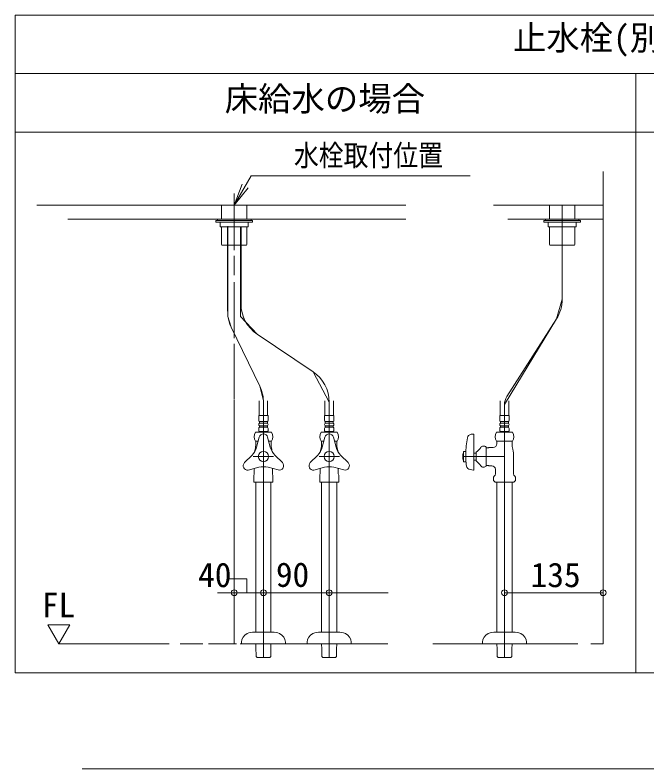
# Model space of a CAD drawing. Units: millimetres, scale not verified. Extents: x -1042 to 1028, y -687 to 676.
# Drawn here: x -1042.2 to -663.8, y -687.1 to -235.9 of the extents above; entities that cross this region are included whole.
import ezdxf
from ezdxf.enums import TextEntityAlignment as Align

# ---------------------------------------------------------------- set-up
doc = ezdxf.new("R2010")
doc.units = ezdxf.units.MM
doc.header["$LTSCALE"] = 5
doc.layers.add('F-0', color=7, linetype='Continuous', lineweight=15)
doc.styles.add('ＭＳ ゴシック', font='')
doc.styles.get('ＭＳ ゴシック').set_extended_font_data('MS Gothic')

msp = doc.modelspace()

# ---------------------------------------------------------------- linework, layer by layer
at = {"layer": 'F-0'}
for p, q in [((-1042.218, -629.645), (-1042.218, -235.895)), ((-1042.218, -235.895), (-298.468, -235.895)), ((-1042.218, -270.895), (-298.468, -270.895)), ((-670.343, -629.645), (-670.343, -270.895)), ((-1042.218, -305.895), (-670.343, -305.895)), ((-670.343, -305.895), (-298.468, -305.895)), ((-910.968, -349.645), (-900.865, -332.145)), ((-900.865, -332.145), (-769.615, -332.145)), ((-690.031, -329.52), (-690.031, -612.145)), ((-910.968, -349.645), (-906.3, -337.185)), ((-910.968, -349.645), (-904.406, -338.278)), ((-910.968, -349.645), (-902.511, -339.372)), ((-910.968, -342.617), (-910.968, -376.639)), ((-1029.093, -349.645), (-1010.325, -349.645)), ((-808.156, -349.645), (-1010.533, -349.645)), ((-918.625, -349.645), (-918.625, -357.957)), ((-903.312, -357.957), (-903.312, -349.645)), ((-755.656, -349.645), (-690.031, -349.645)), ((-690.031, -349.645), (-746.568, -349.645)), ((-722.187, -357.957), (-722.187, -349.645)), ((-714.531, -405.961), (-714.531, -349.645)), ((-714.531, -405.961), (-714.531, -349.645)), ((-706.875, -349.645), (-706.875, -357.957)), ((-808.156, -357.957), (-1010.524, -357.957)), ((-1010.254, -357.957), (-808.156, -357.957)), ((-921.906, -358.832), (-921.906, -359.926)), ((-900.031, -358.832), (-921.906, -358.832)), ((-921.906, -359.926), (-900.031, -359.926)), ((-921.031, -357.957), (-900.906, -357.957)), ((-921.031, -358.832), (-921.031, -357.957)), ((-900.906, -358.832), (-921.031, -358.832)), ((-902.656, -359.926), (-919.281, -359.926)), ((-919.281, -359.926), (-919.281, -362.551)), ((-902.656, -362.551), (-902.656, -359.926)), ((-900.906, -357.957), (-900.906, -358.832)), ((-900.031, -359.926), (-900.031, -358.832)), ((-900.031, -359.489), (-900.031, -359.926)), ((-725.468, -359.926), (-725.468, -358.832)), ((-725.468, -358.832), (-703.593, -358.832)), ((-725.468, -359.489), (-725.468, -359.926)), ((-703.593, -359.926), (-725.468, -359.926)), ((-724.593, -357.957), (-724.593, -358.832)), ((-704.468, -357.957), (-724.593, -357.957)), ((-724.593, -358.832), (-704.468, -358.832)), ((-722.843, -359.926), (-706.218, -359.926)), ((-722.843, -362.551), (-722.843, -359.926)), ((-706.218, -359.926), (-706.218, -362.551)), ((-704.468, -358.832), (-704.468, -357.957)), ((-703.593, -358.832), (-703.593, -359.926)), ((-919.281, -362.551), (-902.656, -362.551)), ((-918.625, -362.551), (-918.625, -373.226)), ((-915.04, -413.085), (-915.04, -362.551)), ((-914.796, -362.291), (-914.796, -416.338)), ((-907.14, -362.551), (-907.14, -416.201)), ((-906.897, -408.727), (-906.897, -362.551)), ((-903.312, -373.226), (-903.312, -362.551)), ((-706.218, -362.551), (-722.843, -362.551)), ((-722.187, -373.226), (-722.187, -362.551)), ((-706.875, -362.551), (-706.875, -373.226)), ((-918.296, -373.554), (-918.625, -373.226)), ((-918.187, -373.664), (-918.296, -373.554)), ((-918.187, -373.664), (-904.143, -373.664)), ((-904.143, -373.664), (-903.75, -373.664)), ((-903.64, -373.554), (-903.75, -373.664)), ((-903.312, -373.226), (-903.64, -373.554)), ((-722.187, -373.226), (-721.859, -373.554)), ((-721.859, -373.554), (-721.75, -373.664)), ((-721.356, -373.664), (-721.75, -373.664)), ((-707.312, -373.664), (-721.356, -373.664)), ((-707.312, -373.664), (-707.203, -373.554)), ((-707.203, -373.554), (-706.875, -373.226)), ((-910.968, -379.933), (-910.968, -391.6)), ((-910.968, -395.718), (-910.968, -429.21)), ((-912.835, -422.656), (-914.796, -416.338)), ((-897.216, -426.888), (-907.14, -416.201)), ((-749.093, -468.943), (-717.979, -417.75)), ((-912.835, -422.656), (-895.673, -457.931)), ((-912.835, -422.656), (-895.673, -457.931)), ((-897.216, -426.888), (-863.775, -449.34)), ((-863.775, -449.34), (-897.216, -426.888)), ((-910.968, -432.642), (-910.968, -465.689)), ((-854.093, -467.501), (-863.775, -449.34)), ((-893.485, -466.65), (-895.673, -457.931)), ((-910.968, -466.16), (-910.968, -484.8)), ((-895.984, -466.764), (-895.984, -475.514)), ((-893.468, -467.501), (-893.468, -475.514)), ((-893.468, -467.501), (-893.468, -500.145)), ((-890.953, -475.514), (-890.953, -466.764)), ((-856.609, -466.764), (-856.609, -475.514)), ((-854.093, -467.501), (-854.093, -475.514)), ((-854.093, -467.501), (-854.093, -500.145)), ((-851.578, -475.514), (-851.578, -466.764)), ((-751.609, -475.514), (-751.609, -466.764)), ((-749.093, -468.943), (-749.093, -475.514)), ((-749.093, -468.943), (-749.093, -620.347)), ((-746.578, -466.764), (-746.578, -475.514)), ((-910.968, -472.212), (-910.968, -588.894)), ((-890.668, -475.514), (-896.268, -475.514)), ((-896.268, -475.514), (-896.268, -478.467)), ((-893.468, -475.514), (-893.468, -620.347)), ((-890.668, -478.467), (-890.668, -475.514)), ((-851.293, -475.514), (-856.893, -475.514)), ((-856.893, -475.514), (-856.893, -478.467)), ((-854.093, -475.514), (-854.093, -620.347)), ((-851.293, -478.467), (-851.293, -475.514)), ((-751.893, -475.514), (-746.293, -475.514)), ((-751.893, -478.467), (-751.893, -475.514)), ((-749.093, -475.514), (-749.093, -500.145)), ((-746.293, -475.514), (-746.293, -478.467)), ((-895.875, -479.232), (-891.062, -479.232)), ((-895.875, -480.107), (-895.875, -479.232)), ((-891.062, -480.107), (-895.875, -480.107)), ((-895.875, -481.639), (-891.062, -481.639)), ((-895.875, -482.514), (-895.875, -481.639)), ((-891.062, -482.514), (-895.875, -482.514)), ((-891.062, -479.232), (-891.062, -480.107)), ((-891.062, -481.639), (-891.062, -482.514)), ((-856.5, -479.232), (-851.687, -479.232)), ((-856.5, -480.107), (-856.5, -479.232)), ((-851.687, -480.107), (-856.5, -480.107)), ((-856.5, -481.639), (-851.687, -481.639)), ((-856.5, -482.514), (-856.5, -481.639)), ((-851.687, -482.514), (-856.5, -482.514)), ((-851.687, -479.232), (-851.687, -480.107)), ((-851.687, -481.639), (-851.687, -482.514)), ((-746.687, -479.232), (-751.5, -479.232)), ((-751.5, -479.232), (-751.5, -480.107)), ((-751.5, -480.107), (-746.687, -480.107)), ((-746.687, -481.639), (-751.5, -481.639)), ((-751.5, -481.639), (-751.5, -482.514)), ((-751.5, -482.514), (-746.687, -482.514)), ((-746.687, -480.107), (-746.687, -479.232)), ((-746.687, -482.514), (-746.687, -481.639)), ((-898.224, -485.576), (-888.713, -485.576)), ((-896.268, -483.279), (-896.268, -484.701)), ((-895.831, -485.139), (-891.106, -485.139)), ((-890.668, -484.701), (-890.668, -483.279)), ((-858.849, -485.576), (-849.338, -485.576)), ((-856.893, -483.279), (-856.893, -484.701)), ((-856.456, -485.139), (-851.731, -485.139)), ((-851.293, -484.701), (-851.293, -483.279)), ((-769.124, -486.815), (-767.718, -486.617)), ((-767.468, -507.987), (-767.468, -486.834)), ((-744.338, -485.576), (-753.849, -485.576)), ((-751.893, -484.701), (-751.893, -483.279)), ((-746.731, -485.139), (-751.456, -485.139)), ((-746.293, -483.279), (-746.293, -484.701)), ((-910.968, -490.607), (-910.968, -589.496)), ((-896.655, -490.957), (-898.224, -490.957)), ((-898.062, -490.957), (-898.062, -491.838)), ((-898.062, -490.957), (-897.554, -490.957)), ((-896.004, -488.528), (-897.601, -494.49)), ((-896.655, -490.957), (-897.554, -490.957)), ((-890.933, -488.528), (-889.335, -494.49)), ((-889.383, -490.957), (-890.282, -490.957)), ((-888.713, -490.957), (-890.282, -490.957)), ((-858.849, -490.957), (-858.179, -490.957)), ((-858.687, -490.957), (-858.687, -491.838)), ((-856.629, -488.528), (-858.226, -494.49)), ((-857.28, -490.957), (-858.179, -490.957)), ((-851.558, -488.528), (-849.96, -494.49)), ((-850.008, -490.957), (-850.907, -490.957)), ((-849.338, -490.957), (-850.907, -490.957)), ((-753.849, -490.957), (-744.338, -490.957)), ((-753.687, -490.957), (-753.687, -491.838)), ((-753.179, -490.957), (-753.687, -490.957)), ((-753.179, -490.957), (-745.008, -490.957)), ((-744.5, -490.957), (-745.008, -490.957)), ((-744.5, -490.957), (-744.5, -491.838)), ((-898.062, -491.838), (-898.062, -492.489)), ((-888.875, -491.838), (-888.875, -492.489)), ((-858.687, -491.838), (-858.687, -492.489)), ((-760.031, -494.426), (-760.031, -505.863)), ((-760.031, -494.895), (-759.375, -494.895)), ((-759.375, -494.895), (-758.759, -494.895)), ((-753.687, -491.838), (-753.687, -492.489)), ((-744.5, -491.838), (-744.5, -492.489)), ((-904.797, -503.757), (-900.432, -499.393)), ((-887.377, -500.145), (-899.56, -500.145)), ((-887.377, -500.145), (-899.264, -500.145)), ((-893.468, -500.145), (-893.468, -620.347)), ((-882.14, -503.757), (-886.504, -499.393)), ((-865.422, -503.757), (-861.057, -499.393)), ((-848.002, -500.145), (-860.185, -500.145)), ((-848.002, -500.145), (-860.185, -500.145)), ((-854.093, -500.145), (-854.093, -620.347)), ((-842.765, -503.757), (-847.129, -499.393)), ((-749.093, -500.145), (-774.031, -500.145)), ((-749.093, -500.145), (-774.031, -500.145)), ((-773.593, -497.082), (-773.711, -497.52)), ((-773.593, -503.207), (-773.593, -497.082)), ((-772.281, -497.082), (-773.593, -497.082)), ((-772.281, -497.082), (-772.281, -503.207)), ((-772.281, -498.395), (-772.281, -501.895)), ((-766.156, -498.067), (-767.468, -498.067)), ((-766.156, -502.77), (-766.156, -497.52)), ((-749.093, -620.347), (-749.093, -500.145)), ((-743.625, -500.145), (-743.625, -510.39)), ((-767.468, -502.223), (-766.156, -502.223)), ((-902.594, -508.238), (-896.299, -506.552)), ((-898.937, -507.259), (-898.937, -510.39)), ((-884.676, -508.149), (-890.638, -506.552)), ((-888, -510.39), (-888, -507.259)), ((-863.219, -508.238), (-856.924, -506.552)), ((-859.562, -507.259), (-859.562, -510.39)), ((-845.301, -508.149), (-851.263, -506.552)), ((-848.625, -510.39), (-848.625, -507.259)), ((-769.638, -507.934), (-767.718, -508.204)), ((-759.375, -505.395), (-760.031, -505.395)), ((-758.759, -505.395), (-759.375, -505.395)), ((-754.562, -507.801), (-754.562, -510.39)), ((-755.661, -512.395), (-755.203, -511.937)), ((-755.661, -512.395), (-755.661, -514.468)), ((-742.984, -511.937), (-742.526, -512.395)), ((-742.526, -514.468), (-742.526, -512.395)), ((-742.526, -514.468), (-742.526, -512.395)), ((-899.046, -515.457), (-899.156, -515.348)), ((-899.046, -515.457), (-898.052, -515.457)), ((-887.89, -515.457), (-898.052, -515.457)), ((-897.975, -605.145), (-897.975, -515.457)), ((-888.962, -515.457), (-888.962, -605.145)), ((-859.671, -515.457), (-859.781, -515.348)), ((-859.671, -515.457), (-858.677, -515.457)), ((-848.515, -515.457), (-858.677, -515.457)), ((-858.6, -605.145), (-858.6, -515.457)), ((-849.587, -515.457), (-849.587, -605.145)), ((-755.661, -514.468), (-754.671, -515.457)), ((-754.671, -515.457), (-743.515, -515.457)), ((-753.6, -515.457), (-753.6, -605.145)), ((-744.587, -605.145), (-744.587, -515.457)), ((-743.515, -515.457), (-742.526, -514.468)), ((-920.959, -581.609), (-818.835, -581.609)), ((-749.093, -581.609), (-690.034, -581.609)), ((-910.968, -589.496), (-910.968, -601.148)), ((-910.968, -592.325), (-910.968, -598.896)), ((-1022.531, -600.778), (-1009.406, -600.778)), ((-1015.968, -612.145), (-1022.531, -600.778)), ((-1009.406, -600.778), (-1015.968, -612.145)), ((-910.968, -601.332), (-910.968, -612.145)), ((-910.968, -601.838), (-910.968, -612.145)), ((-888.129, -605.145), (-898.808, -605.145)), ((-848.754, -605.145), (-859.433, -605.145)), ((-754.433, -605.145), (-743.754, -605.145)), ((-1015.968, -612.145), (-949.936, -612.145)), ((-943.295, -612.145), (-929.775, -612.145)), ((-926.455, -612.145), (-909.554, -612.145)), ((-907.37, -612.145), (-819.014, -612.145)), ((-906.593, -611.27), (-906.593, -612.145)), ((-880.343, -612.145), (-906.593, -612.145)), ((-897.975, -613.3), (-897.975, -612.146)), ((-897.951, -614.222), (-897.975, -613.3)), ((-888.962, -613.3), (-888.986, -614.222)), ((-888.962, -612.146), (-888.962, -613.3)), ((-880.343, -612.145), (-880.343, -611.27)), ((-867.218, -611.27), (-867.218, -612.145)), ((-840.968, -612.145), (-867.218, -612.145)), ((-858.6, -613.3), (-858.6, -612.146)), ((-858.576, -614.222), (-858.6, -613.3)), ((-849.587, -613.3), (-849.611, -614.222)), ((-849.587, -612.146), (-849.587, -613.3)), ((-840.968, -612.145), (-840.968, -611.27)), ((-791.935, -612.145), (-705.255, -612.145)), ((-762.218, -612.145), (-762.218, -611.27)), ((-762.218, -612.145), (-735.968, -612.145)), ((-753.6, -612.145), (-753.6, -613.3)), ((-753.6, -613.3), (-753.576, -614.222)), ((-744.611, -614.222), (-744.587, -613.3)), ((-744.587, -613.3), (-744.587, -612.145)), ((-735.968, -611.27), (-735.968, -612.145)), ((-697.47, -612.145), (-697.415, -612.145)), ((-753.576, -614.222), (-753.455, -619.84)), ((-744.732, -619.84), (-744.611, -614.222)), ((-897.294, -620.347), (-897.293, -620.347)), ((-897.293, -620.347), (-897.187, -620.347)), ((-897.187, -620.347), (-889.75, -620.347)), ((-889.75, -620.347), (-889.643, -620.347)), ((-889.643, -620.347), (-889.642, -620.347)), ((-857.919, -620.347), (-857.918, -620.347)), ((-857.918, -620.347), (-857.812, -620.347)), ((-857.812, -620.347), (-850.375, -620.347)), ((-850.375, -620.347), (-850.268, -620.347)), ((-850.268, -620.347), (-850.267, -620.347)), ((-753.455, -619.84), (-752.919, -620.347)), ((-745.375, -620.347), (-752.812, -620.347)), ((-745.267, -620.347), (-744.732, -619.84)), ((-670.343, -629.645), (-1042.218, -629.645)), ((-1002.086, -687.064), (1002.034, -687.064))]:
    msp.add_line(p, q, dxfattribs=at)
for points in [[(-298.468, -235.895), (-298.468, -629.645), (-670.343, -629.645)], [(-697.415, -612.145), (-690.031, -612.145), (-690.031, -329.52)], [(-747.033, -357.957), (-690.031, -357.957), (-746.521, -357.957)], [(-903.75, -373.664), (-903.793, -373.664), (-911.843, -373.664)], [(-721.75, -373.664), (-721.706, -373.664), (-713.656, -373.664)], [(-747.714, -464.227), (-717.979, -417.75), (-714.531, -405.961)], [(-895.875, -485.139), (-896.093, -485.357), (-896.093, -485.576)], [(-890.843, -485.576), (-890.843, -485.357), (-891.062, -485.139)], [(-856.5, -485.139), (-856.718, -485.357), (-856.718, -485.576)], [(-851.468, -485.576), (-851.468, -485.357), (-851.687, -485.139)], [(-751.718, -485.576), (-751.718, -485.357), (-751.5, -485.139)], [(-746.687, -485.139), (-746.468, -485.357), (-746.468, -485.576)], [(-889.383, -490.957), (-888.875, -490.957), (-888.875, -491.838)], [(-850.008, -490.957), (-849.5, -490.957), (-849.5, -491.838), (-849.5, -492.489)], [(-758.759, -494.895), (-758.54, -494.676), (-755.875, -494.676)], [(-773.711, -502.77), (-773.593, -503.207), (-772.281, -503.207)], [(-758.759, -505.395), (-758.54, -505.614), (-756.75, -505.614)], [(-899.156, -511.344), (-899.156, -514.468), (-899.156, -515.348)], [(-887.781, -511.344), (-887.781, -515.348), (-887.89, -515.457)], [(-859.781, -511.344), (-859.781, -514.468), (-859.781, -515.348)], [(-848.406, -511.344), (-848.406, -515.348), (-848.515, -515.457)], [(-903.413, -581.489), (-903.413, -573.217), (-914.175, -573.217)], [(-897.294, -620.347), (-897.83, -619.84), (-897.951, -614.222)], [(-888.986, -614.222), (-889.107, -619.84), (-889.642, -620.347)], [(-857.919, -620.347), (-858.455, -619.84), (-858.576, -614.222)], [(-849.611, -614.222), (-849.732, -619.84), (-850.267, -620.347)], [(-752.812, -620.347), (-752.918, -620.347), (-752.919, -620.347)], [(-745.267, -620.347), (-745.268, -620.347), (-745.375, -620.347)]]:
    msp.add_lwpolyline(points, dxfattribs=at)
for centre, radius in [((-893.468, -500.145), 3.062), ((-854.093, -500.145), 3.062), ((-910.968, -581.609), 1.75), ((-910.968, -581.609), 1.75), ((-893.468, -581.609), 1.75), ((-893.468, -581.609), 1.75), ((-854.093, -581.609), 1.75), ((-854.093, -581.609), 1.75), ((-749.093, -581.609), 1.75), ((-749.093, -581.609), 1.75), ((-690.034, -581.609), 1.75), ((-690.034, -581.609), 1.75), ((-690.034, -581.609), 1.75)]:
    msp.add_circle(centre, radius, dxfattribs=at)
for centre, radius, start, end in [((-736.406, -405.961), 21.875, 327.39011, 0), ((-885.022, -408.727), 21.875, 180, 236.12262), ((-893.165, -413.085), 21.875, 188.55163, 205.94376), ((-875.968, -467.501), 21.875, 0, 56.12262), ((-915.343, -467.501), 21.875, 2.23046, 25.94376), ((-740.343, -468.943), 8.75, 147.39011, 180), ((-915.343, -467.501), 21.875, 0, 2.23046), ((-895.327, -478.467), 0.941, 180, 234.43222), ((-895.327, -480.873), 0.941, 125.56778, 234.43222), ((-895.327, -483.279), 0.941, 125.56778, 180), ((-891.61, -478.467), 0.941, 305.56778, 0), ((-891.61, -480.873), 0.941, 305.56778, 54.43222), ((-891.61, -483.279), 0.941, 0, 54.43222), ((-855.952, -478.467), 0.941, 180, 234.43222), ((-855.952, -480.873), 0.941, 125.56778, 234.43222), ((-855.952, -483.279), 0.941, 125.56778, 180), ((-852.235, -478.467), 0.941, 305.56778, 0), ((-852.235, -480.873), 0.941, 305.56778, 54.43222), ((-852.235, -483.279), 0.941, 0, 54.43222), ((-750.952, -478.467), 0.941, 180, 234.43222), ((-750.952, -480.873), 0.941, 125.56778, 234.43222), ((-750.952, -483.279), 0.941, 125.56778, 180), ((-747.235, -478.467), 0.941, 305.56778, 0), ((-747.235, -480.873), 0.941, 305.56778, 54.43222), ((-747.235, -483.279), 0.941, 0, 54.43222), ((-894.234, -488.267), 4.812, 146.00705, 213.99295), ((-895.831, -484.701), 0.438, 180, 270), ((-893.468, -489.207), 2.625, 15, 165), ((-891.106, -484.701), 0.438, 270, 0), ((-892.703, -488.267), 4.812, 326.00705, 33.99295), ((-854.859, -488.267), 4.812, 146.00705, 213.99295), ((-856.456, -484.701), 0.438, 180, 270), ((-854.093, -489.207), 2.625, 15, 165), ((-851.731, -484.701), 0.438, 270, 0), ((-853.328, -488.267), 4.812, 326.00705, 33.99295), ((-768.759, -489.415), 2.625, 98, 170.1971), ((-767.687, -486.834), 0.219, 0, 98), ((-749.859, -488.267), 4.812, 146.00705, 213.99295), ((-751.456, -484.701), 0.438, 180, 270), ((-746.731, -484.701), 0.438, 270, 0), ((-748.328, -488.267), 4.812, 326.00705, 33.99295), ((-706.656, -500.145), 65.648, 170.1971, 178.47247), ((-908.166, -491.659), 10.938, 315, 345), ((-879.25, -500.145), 19.688, 166.9604, 171.25756), ((-912.308, -492.489), 14.246, 346.9604, 0), ((-878.77, -491.659), 10.938, 195, 225), ((-874.629, -492.489), 14.246, 180, 193.0396), ((-907.687, -500.145), 19.688, 8.74244, 13.0396), ((-868.791, -491.659), 10.938, 315, 345), ((-839.875, -500.145), 19.688, 166.9604, 171.25756), ((-872.933, -492.489), 14.246, 346.9604, 0), ((-839.395, -491.659), 10.938, 195, 225), ((-835.254, -492.489), 14.246, 180, 193.0396), ((-868.312, -500.145), 19.688, 8.74244, 13.0396), ((-772.021, -488.811), 10.5, 303.95919, 326.04081), ((-761.562, -495.989), 2.188, 45.573, 143.1301), ((-755.875, -492.489), 2.188, 270, 0), ((-730.254, -492.489), 14.246, 180, 193.0396), ((-763.312, -500.145), 19.688, 0, 13.0396), ((-763.093, -500.145), 10.938, 166.70293, 180), ((-763.093, -500.145), 10.938, 180, 193.29707), ((-763.093, -500.145), 10.938, 166.11346, 166.70293), ((-902.941, -505.614), 2.625, 135, 277.52424), ((-883.996, -505.614), 2.625, 255, 45), ((-863.566, -505.614), 2.625, 135, 277.52424), ((-844.621, -505.614), 2.625, 255, 45), ((-763.093, -500.145), 10.938, 193.29707, 193.88654), ((-739.507, -500.304), 32.812, 182.77864, 189.59149), ((-772.021, -511.479), 10.5, 33.95919, 56.04081), ((-893.468, -517.117), 10.938, 75, 105), ((-854.093, -517.117), 10.938, 75, 105), ((-769.272, -505.334), 2.625, 189.59149, 261.99591), ((-767.687, -507.987), 0.219, 261.99591, 0), ((-761.562, -504.301), 2.188, 216.8699, 314.427), ((-756.75, -507.801), 2.188, 0, 90), ((-901.125, -510.39), 2.188, 334.15807, 0), ((-885.812, -510.39), 2.188, 180, 205.84193), ((-861.75, -510.39), 2.188, 334.15807, 0), ((-846.437, -510.39), 2.188, 180, 205.84193), ((-756.75, -510.39), 2.188, 315, 0), ((-741.437, -510.39), 2.188, 180, 225), ((-900.906, -611.27), 5.688, 113.55646, 180), ((-898.808, -616.082), 10.938, 90, 113.55646), ((-888.129, -616.082), 10.938, 66.44354, 90), ((-886.031, -611.27), 5.688, 0, 66.44354), ((-861.531, -611.27), 5.688, 113.55646, 180), ((-859.433, -616.082), 10.938, 90, 113.55646), ((-848.754, -616.082), 10.938, 66.44354, 90), ((-846.656, -611.27), 5.688, 0, 66.44354), ((-756.531, -611.27), 5.688, 113.55646, 180), ((-754.433, -616.082), 10.938, 90, 113.55646), ((-743.754, -616.082), 10.938, 66.44354, 90), ((-741.656, -611.27), 5.688, 0, 66.44354)]:
    msp.add_arc(centre, radius, start, end, dxfattribs=at)

# ---------------------------------------------------------------- texts
at = {"layer": 'F-0', "style": 'ＭＳ ゴシック'}
for s, p in [('止水栓(別途手配)参考位置', (-744.024, -261.211)), ('床給水の場合', (-916.664, -297.668)), ('40', (-932.585, -582.658)), ('90', (-886.001, -582.514)), ('135', (-733.424, -582.658)), ('FL', (-1026.17, -600.664))]:
    msp.add_text(s, height=14.66, dxfattribs=at).set_placement(p, align=Align.BOTTOM_LEFT)
at = {"layer": 'F-0', "style": 'ＭＳ ゴシック', "width": 0.85}
msp.add_text('水栓取付位置', height=12.83, dxfattribs=at).set_placement((-875.198, -330.112), align=Align.BOTTOM_LEFT)

doc.saveas('drawing.dxf')
